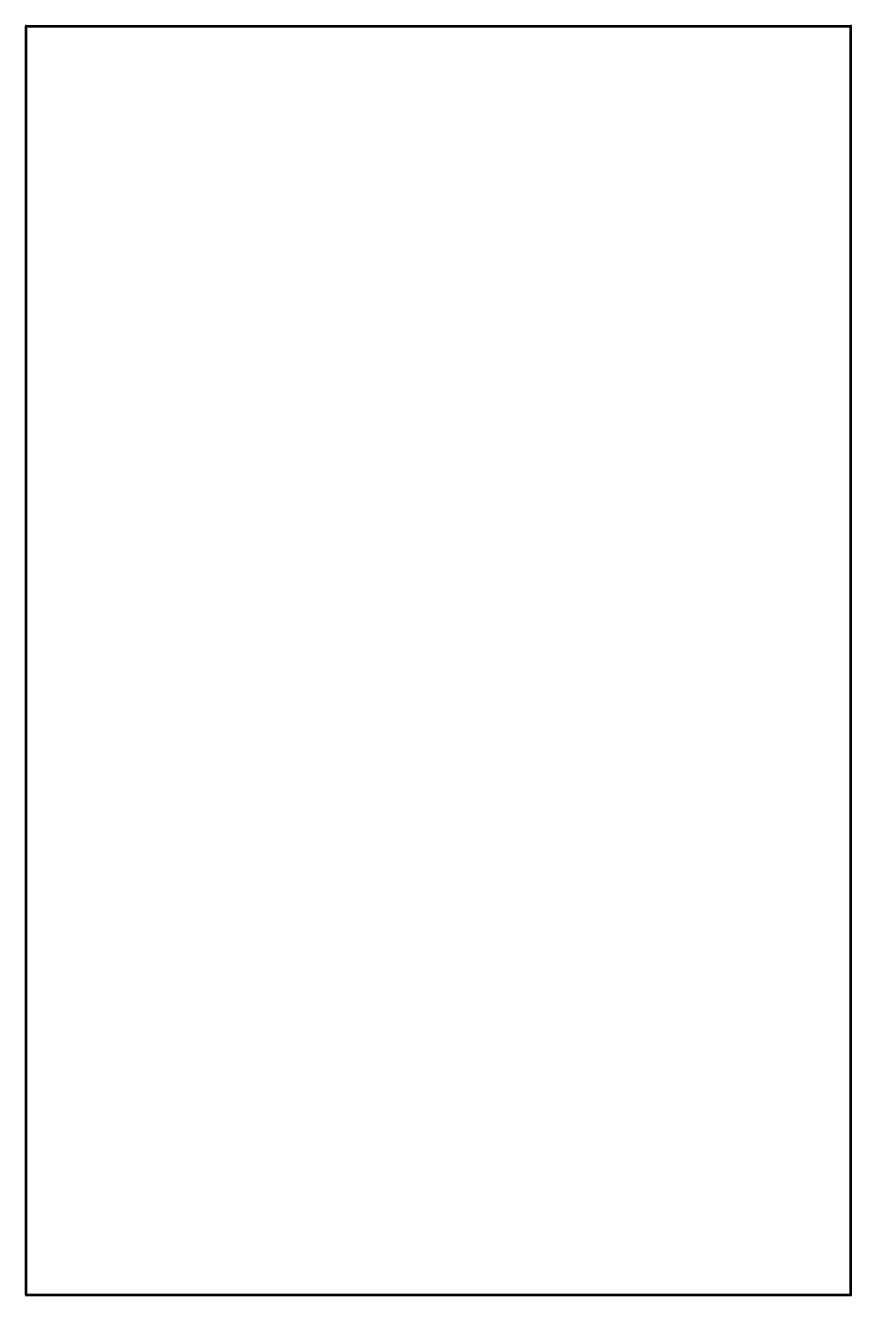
# Model space of a CAD drawing. Extents: x 12 to 77, y -112 to -12.
import ezdxf

# ---------------------------------------------------------------- set-up
doc = ezdxf.new("R2010")
doc.units = 0
doc.header["$MEASUREMENT"] = 0
doc.layers.add('BLACK', color=7, linetype='CONTINUOUS')

msp = doc.modelspace()

# ---------------------------------------------------------------- linework, layer by layer
at = {"layer": 'Black'}
for p, q in [((11.95, -112), (11.95, -12)), ((12, -11.95), (77, -11.95)), ((12.05, -112), (12.05, -12)), ((76.95, -112), (76.95, -12)), ((77.05, -112), (77.05, -12)), ((12, -12.05), (77, -12.05)), ((12, -111.95), (77, -111.95)), ((12, -112.05), (77, -112.05))]:
    msp.add_line(p, q, dxfattribs=at)
for centre, start, end in [((12, -12), 360, 540), ((12, -12), 90, 270), ((77, -12), 360, 540), ((77, -12), 270, 450), ((12, -112), 90, 270), ((12, -112), 180, 360), ((77, -112), 180, 360), ((77, -112), 270, 450)]:
    msp.add_arc(centre, 0.05, start, end, dxfattribs=at)

doc.saveas('drawing.dxf')
